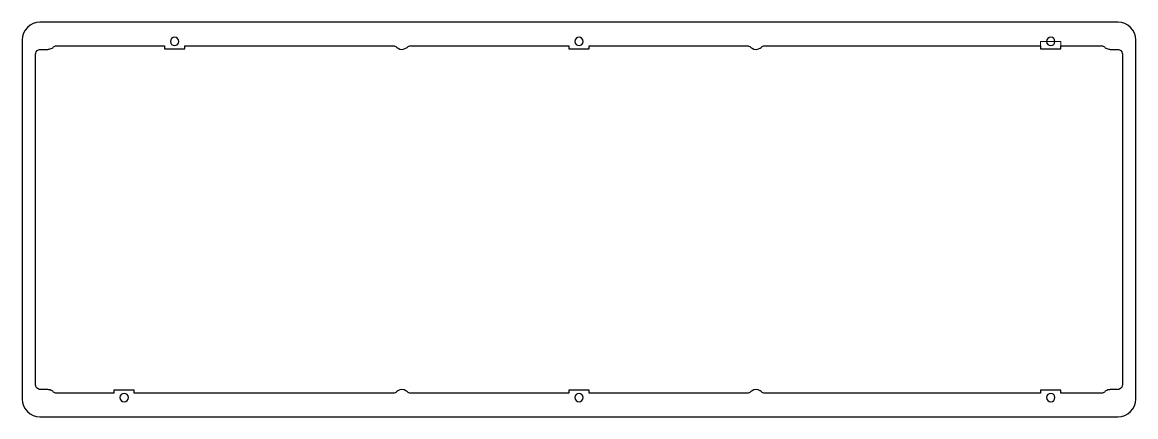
# Model space of a CAD drawing. Extents: x 1763 to 2078, y 1024 to 1136.
import ezdxf

# ---------------------------------------------------------------- set-up
doc = ezdxf.new("R2010")
doc.units = 0
doc.header["$MEASUREMENT"] = 0

# ---------------------------------------------------------------- blocks, each defined once
blk = doc.blocks.new('block 2')
at = {"color": 7, "lineweight": 25, "true_color": 0xffffff}
blk.add_open_spline([(1805, 1130.35), (1805, 1131.01), (1805.54, 1131.55), (1806.2, 1131.55), (1806.86, 1131.55), (1807.4, 1131.01), (1807.4, 1130.35), (1807.4, 1129.69), (1806.86, 1129.15), (1806.2, 1129.15), (1805.54, 1129.15), (1805, 1129.69), (1805, 1130.35)], degree=3, knots=[0, 0, 0, 0, 1, 1, 1, 2, 2, 2, 3, 3, 3, 4, 4, 4, 4], dxfattribs=at)
blk = doc.blocks.new('block 3')
at = {"color": 7, "lineweight": 25, "true_color": 0xffffff}
blk.add_open_spline([(1919.3, 1130.35), (1919.3, 1131.01), (1919.84, 1131.55), (1920.5, 1131.55), (1921.16, 1131.55), (1921.7, 1131.01), (1921.7, 1130.35), (1921.7, 1129.69), (1921.16, 1129.15), (1920.5, 1129.15), (1919.84, 1129.15), (1919.3, 1129.69), (1919.3, 1130.35)], degree=3, knots=[0, 0, 0, 0, 1, 1, 1, 2, 2, 2, 3, 3, 3, 4, 4, 4, 4], dxfattribs=at)
blk = doc.blocks.new('block 4')
at = {"color": 7, "lineweight": 25, "true_color": 0xffffff}
blk.add_open_spline([(2052.65, 1130.35), (2052.65, 1131.01), (2053.19, 1131.55), (2053.85, 1131.55), (2054.51, 1131.55), (2055.05, 1131.01), (2055.05, 1130.35), (2055.05, 1129.69), (2054.51, 1129.15), (2053.85, 1129.15), (2053.19, 1129.15), (2052.65, 1129.69), (2052.65, 1130.35)], degree=3, knots=[0, 0, 0, 0, 1, 1, 1, 2, 2, 2, 3, 3, 3, 4, 4, 4, 4], dxfattribs=at)
blk = doc.blocks.new('block 5')
at = {"color": 7, "lineweight": 25, "true_color": 0xffffff}
blk.add_open_spline([(1919.3, 1029.65), (1919.3, 1030.31), (1919.84, 1030.85), (1920.5, 1030.85), (1921.16, 1030.85), (1921.7, 1030.31), (1921.7, 1029.65), (1921.7, 1028.99), (1921.16, 1028.45), (1920.5, 1028.45), (1919.84, 1028.45), (1919.3, 1028.99), (1919.3, 1029.65)], degree=3, knots=[0, 0, 0, 0, 1, 1, 1, 2, 2, 2, 3, 3, 3, 4, 4, 4, 4], dxfattribs=at)
blk = doc.blocks.new('block 6')
at = {"color": 7, "lineweight": 25, "true_color": 0xffffff}
blk.add_open_spline([(1790.71, 1029.65), (1790.71, 1030.31), (1791.25, 1030.85), (1791.91, 1030.85), (1792.58, 1030.85), (1793.11, 1030.31), (1793.11, 1029.65), (1793.11, 1028.99), (1792.58, 1028.45), (1791.91, 1028.45), (1791.25, 1028.45), (1790.71, 1028.99), (1790.71, 1029.65)], degree=3, knots=[0, 0, 0, 0, 1, 1, 1, 2, 2, 2, 3, 3, 3, 4, 4, 4, 4], dxfattribs=at)
blk = doc.blocks.new('block 7')
at = {"color": 7, "lineweight": 25, "true_color": 0xffffff}
blk.add_open_spline([(2052.65, 1029.65), (2052.65, 1030.31), (2053.19, 1030.85), (2053.85, 1030.85), (2054.51, 1030.85), (2055.05, 1030.31), (2055.05, 1029.65), (2055.05, 1028.99), (2054.51, 1028.45), (2053.85, 1028.45), (2053.19, 1028.45), (2052.65, 1028.99), (2052.65, 1029.65)], degree=3, knots=[0, 0, 0, 0, 1, 1, 1, 2, 2, 2, 3, 3, 3, 4, 4, 4, 4], dxfattribs=at)
blk = doc.blocks.new('block 8')
at = {"color": 7, "lineweight": 25, "true_color": 0xffffff}
blk.add_open_spline([(2072.88, 1024.25), (2072.88, 1024.25), (1768.12, 1024.25), (1768.12, 1024.25), (1765.36, 1024.25), (1763.12, 1026.49), (1763.12, 1029.25), (1763.12, 1029.25), (1763.12, 1130.75), (1763.12, 1130.75), (1763.12, 1133.51), (1765.36, 1135.75), (1768.12, 1135.75), (1768.12, 1135.75), (2072.88, 1135.75), (2072.88, 1135.75), (2075.64, 1135.75), (2077.88, 1133.51), (2077.88, 1130.75), (2077.88, 1130.75), (2077.88, 1029.25), (2077.88, 1029.25), (2077.88, 1026.49), (2075.64, 1024.25), (2072.88, 1024.25)], degree=3, knots=[0, 0, 0, 0, 1, 1, 1, 2, 2, 2, 3, 3, 3, 4, 4, 4, 5, 5, 5, 6, 6, 6, 7, 7, 7, 8, 8, 8, 8], dxfattribs=at)
blk = doc.blocks.new('block 9')
at = {"color": 132, "lineweight": 5, "true_color": 0x1cb9d3}
blk.add_lwpolyline([(2056.75, 1130.35), (2051, 1130.35), (2051, 1128.25), (2056.75, 1128.25), (2056.75, 1130.35)], dxfattribs=at)
blk = doc.blocks.new('block 10')
at = {"color": 7, "lineweight": 25, "true_color": 0xffffff}
blk.add_open_spline([(2051, 1129.1), (2051, 1129.1), (1972.89, 1129.1), (1972.89, 1129.1), (1972.8, 1129.1), (1972.66, 1129.09), (1972.5, 1129.02), (1972.34, 1128.95), (1972.23, 1128.85), (1972.17, 1128.79), (1972.06, 1128.68), (1971.49, 1128.12), (1970.58, 1128.1), (1969.62, 1128.08), (1969.02, 1128.69), (1968.92, 1128.79), (1968.85, 1128.86), (1968.72, 1128.97), (1968.53, 1129.04), (1968.4, 1129.09), (1968.28, 1129.1), (1968.2, 1129.1), (1968.2, 1129.1), (1923.38, 1129.1), (1923.38, 1129.1), (1923.38, 1129.1), (1923.38, 1128.25), (1923.38, 1128.25), (1923.38, 1128.25), (1917.62, 1128.25), (1917.62, 1128.25), (1917.62, 1128.25), (1917.62, 1129.1), (1917.62, 1129.1), (1917.62, 1129.1), (1872.8, 1129.1), (1872.8, 1129.1), (1872.72, 1129.1), (1872.58, 1129.09), (1872.42, 1129.02), (1872.25, 1128.95), (1872.14, 1128.85), (1872.08, 1128.79), (1871.98, 1128.68), (1871.41, 1128.12), (1870.5, 1128.1), (1869.54, 1128.08), (1868.93, 1128.69), (1868.83, 1128.79), (1868.77, 1128.86), (1868.64, 1128.97), (1868.45, 1129.04), (1868.31, 1129.09), (1868.2, 1129.1), (1868.11, 1129.1), (1868.11, 1129.1), (1809.08, 1129.1), (1809.08, 1129.1), (1809.08, 1129.1), (1809.08, 1128.25), (1809.08, 1128.25), (1809.08, 1128.25), (1803.32, 1128.25), (1803.32, 1128.25), (1803.32, 1128.25), (1803.32, 1129.1), (1803.32, 1129.1), (1803.32, 1129.1), (1772.72, 1129.1), (1772.72, 1129.1), (1772.64, 1129.1), (1772.5, 1129.09), (1772.35, 1129.03), (1772.17, 1128.96), (1772.06, 1128.86), (1772, 1128.79), (1771.87, 1128.66), (1771.64, 1128.45), (1771.29, 1128.3), (1770.91, 1128.13), (1770.57, 1128.1), (1770.38, 1128.1), (1769.71, 1128.1), (1769.04, 1128.1), (1768.38, 1128.1), (1768.25, 1128.1), (1767.79, 1128.08), (1767.38, 1127.73), (1766.89, 1127.29), (1766.88, 1126.7), (1766.88, 1126.6), (1766.88, 1126.6), (1766.88, 1033.4), (1766.88, 1033.4), (1766.88, 1033.31), (1766.89, 1032.71), (1767.38, 1032.28), (1767.79, 1031.92), (1768.25, 1031.9), (1768.38, 1031.9), (1769.04, 1031.9), (1769.71, 1031.9), (1770.38, 1031.9), (1770.57, 1031.9), (1770.91, 1031.88), (1771.29, 1031.71), (1771.64, 1031.55), (1771.87, 1031.35), (1772, 1031.21), (1772.06, 1031.15), (1772.17, 1031.04), (1772.35, 1030.97), (1772.5, 1030.91), (1772.64, 1030.9), (1772.72, 1030.9), (1772.72, 1030.9), (1789.04, 1030.9), (1789.04, 1030.9), (1789.04, 1030.9), (1789.04, 1031.75), (1789.04, 1031.75), (1789.04, 1031.75), (1794.79, 1031.75), (1794.79, 1031.75), (1794.79, 1031.75), (1794.79, 1030.9), (1794.79, 1030.9), (1794.79, 1030.9), (1868.11, 1030.9), (1868.11, 1030.9), (1868.2, 1030.9), (1868.33, 1030.91), (1868.49, 1030.97), (1868.66, 1031.04), (1868.77, 1031.14), (1868.83, 1031.21), (1868.93, 1031.31), (1869.52, 1031.9), (1870.45, 1031.9), (1871.39, 1031.9), (1871.98, 1031.31), (1872.08, 1031.21), (1872.14, 1031.15), (1872.25, 1031.05), (1872.4, 1030.98), (1872.57, 1030.91), (1872.72, 1030.9), (1872.8, 1030.9), (1872.8, 1030.9), (1917.62, 1030.9), (1917.62, 1030.9), (1917.62, 1030.9), (1917.62, 1031.75), (1917.62, 1031.75), (1917.62, 1031.75), (1923.38, 1031.75), (1923.38, 1031.75), (1923.38, 1031.75), (1923.38, 1030.9), (1923.38, 1030.9), (1923.38, 1030.9), (1968.2, 1030.9), (1968.2, 1030.9), (1968.28, 1030.9), (1968.42, 1030.91), (1968.58, 1030.97), (1968.75, 1031.04), (1968.86, 1031.15), (1968.92, 1031.21), (1969.02, 1031.31), (1969.61, 1031.9), (1970.55, 1031.9), (1971.48, 1031.9), (1972.07, 1031.31), (1972.17, 1031.21), (1972.22, 1031.15), (1972.33, 1031.05), (1972.49, 1030.98), (1972.65, 1030.91), (1972.8, 1030.9), (1972.89, 1030.9), (1972.89, 1030.9), (2050.97, 1030.9), (2050.97, 1030.9), (2050.97, 1030.9), (2050.97, 1031.75), (2050.97, 1031.75), (2050.97, 1031.75), (2056.73, 1031.75), (2056.73, 1031.75), (2056.73, 1031.75), (2056.73, 1030.9), (2056.73, 1030.9), (2056.73, 1030.9), (2068.28, 1030.9), (2068.28, 1030.9), (2068.36, 1030.9), (2068.5, 1030.91), (2068.65, 1030.97), (2068.83, 1031.04), (2068.94, 1031.15), (2069, 1031.21), (2069.13, 1031.35), (2069.36, 1031.55), (2069.71, 1031.71), (2070.09, 1031.88), (2070.43, 1031.9), (2070.62, 1031.9), (2071.29, 1031.9), (2071.96, 1031.9), (2072.62, 1031.9), (2072.75, 1031.9), (2073.21, 1031.92), (2073.62, 1032.28), (2074.11, 1032.71), (2074.12, 1033.31), (2074.12, 1033.4), (2074.12, 1033.4), (2074.12, 1126.6), (2074.12, 1126.6), (2074.12, 1126.7), (2074.11, 1127.29), (2073.62, 1127.73), (2073.21, 1128.08), (2072.75, 1128.1), (2072.62, 1128.1), (2071.96, 1128.1), (2071.29, 1128.1), (2070.62, 1128.1), (2070.43, 1128.1), (2070.09, 1128.13), (2069.71, 1128.3), (2069.36, 1128.45), (2069.13, 1128.66), (2069, 1128.79), (2068.94, 1128.86), (2068.83, 1128.96), (2068.65, 1129.03), (2068.5, 1129.09), (2068.36, 1129.1), (2068.28, 1129.1), (2068.28, 1129.1), (2056.75, 1129.1), (2056.75, 1129.1), (2056.75, 1129.1), (2056.75, 1128.25), (2056.75, 1128.25), (2056.75, 1128.25), (2051, 1128.25), (2051, 1128.25), (2051, 1128.25), (2051, 1129.1), (2051, 1129.1)], degree=3, knots=[0, 0, 0, 0, 1, 1, 1, 2, 2, 2, 3, 3, 3, 4, 4, 4, 5, 5, 5, 6, 6, 6, 7, 7, 7, 8, 8, 8, 9, 9, 9, 10, 10, 10, 11, 11, 11, 12, 12, 12, 13, 13, 13, 14, 14, 14, 15, 15, 15, 16, 16, 16, 17, 17, 17, 18, 18, 18, 19, 19, 19, 20, 20, 20, 21, 21, 21, 22, 22, 22, 23, 23, 23, 24, 24, 24, 25, 25, 25, 26, 26, 26, 27, 27, 27, 28, 28, 28, 29, 29, 29, 30, 30, 30, 31, 31, 31, 32, 32, 32, 33, 33, 33, 34, 34, 34, 35, 35, 35, 36, 36, 36, 37, 37, 37, 38, 38, 38, 39, 39, 39, 40, 40, 40, 41, 41, 41, 42, 42, 42, 43, 43, 43, 44, 44, 44, 45, 45, 45, 46, 46, 46, 47, 47, 47, 48, 48, 48, 49, 49, 49, 50, 50, 50, 51, 51, 51, 52, 52, 52, 53, 53, 53, 54, 54, 54, 55, 55, 55, 56, 56, 56, 57, 57, 57, 58, 58, 58, 59, 59, 59, 60, 60, 60, 61, 61, 61, 62, 62, 62, 63, 63, 63, 64, 64, 64, 65, 65, 65, 66, 66, 66, 67, 67, 67, 68, 68, 68, 69, 69, 69, 70, 70, 70, 71, 71, 71, 72, 72, 72, 73, 73, 73, 74, 74, 74, 75, 75, 75, 76, 76, 76, 77, 77, 77, 78, 78, 78, 79, 79, 79, 80, 80, 80, 81, 81, 81, 82, 82, 82, 83, 83, 83, 84, 84, 84, 84], dxfattribs=at)
blk = doc.blocks.new('block 11')
at = {"color": 7, "lineweight": 25, "true_color": 0xffffff}
blk.add_lwpolyline([(2051, 1129.1), (2051, 1129.1)], dxfattribs=at)

msp = doc.modelspace()

# ---------------------------------------------------------------- block references
for name in ['block 8', 'block 2', 'block 3', 'block 9', 'block 4', 'block 10', 'block 11', 'block 6', 'block 5', 'block 7']:
    msp.add_blockref(name, (0, 0))

doc.saveas('drawing.dxf')
